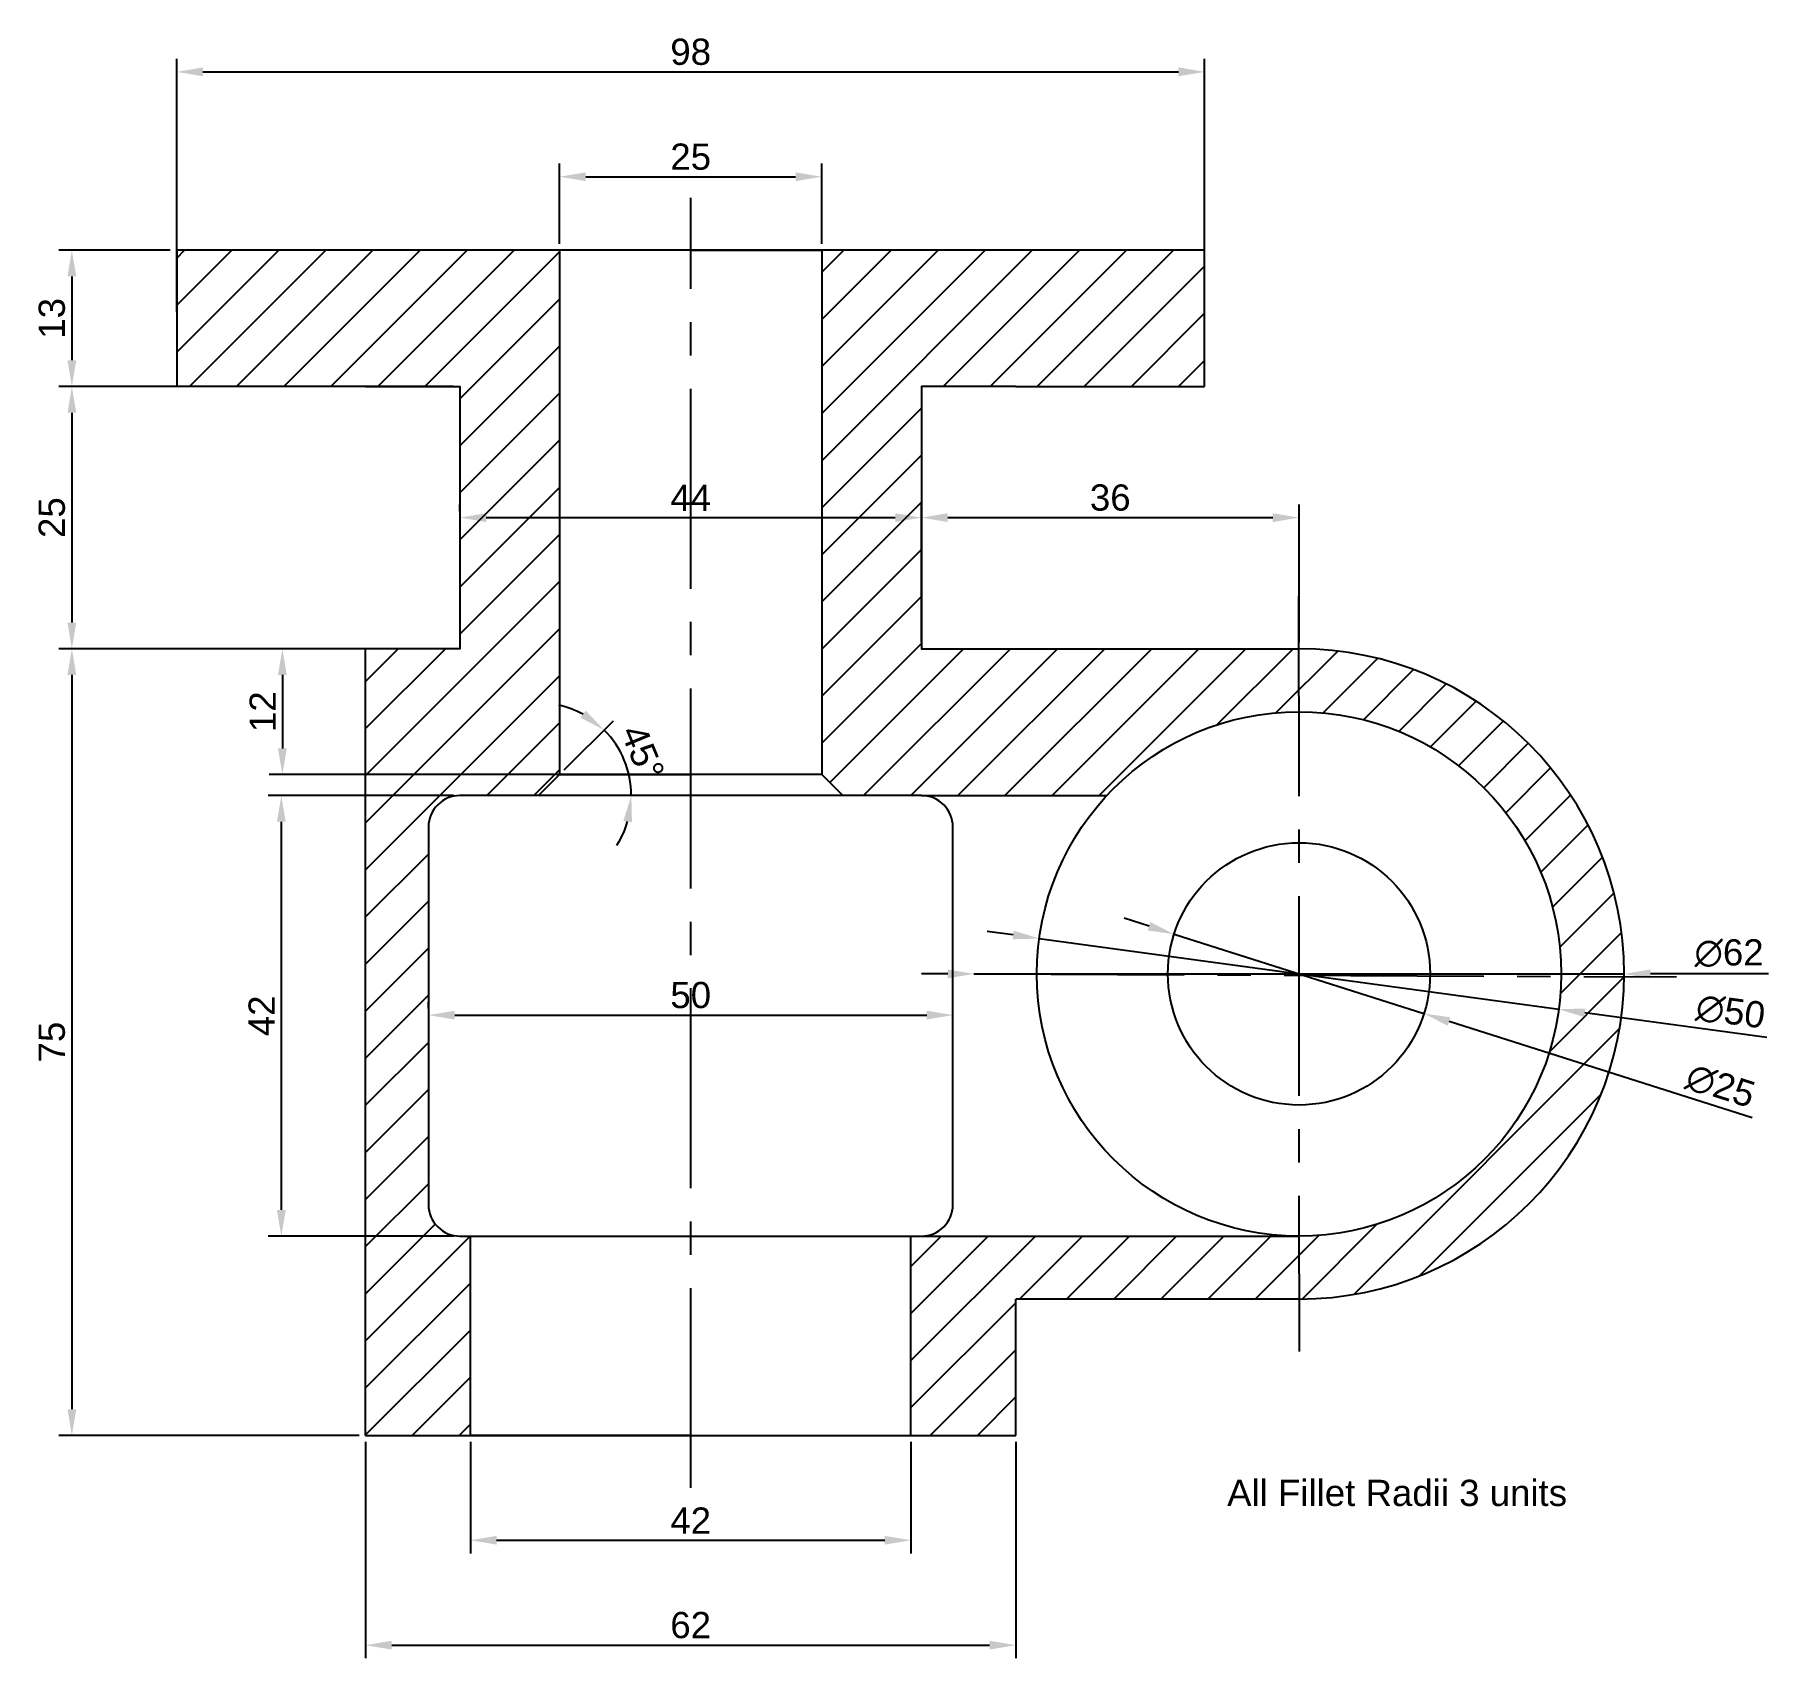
# Model space of a CAD drawing. Header units: millimetres. Extents: x -14 to 152, y -21 to 134.
import ezdxf

# ---------------------------------------------------------------- set-up
doc = ezdxf.new("R2010")
doc.units = ezdxf.units.MM
doc.linetypes.add('CENTER2', pattern=[28.575, 19.05, -3.175, 3.175, -3.175])
doc.layers.add('Center Line', color=7, linetype='CENTER2', true_color=0xff0505)
doc.layers.add('Dimension', color=7, linetype='Continuous', true_color=0x0f27ff)
doc.layers.add('Hatch', color=7, linetype='Continuous', lineweight=25, true_color=0x19a706)
doc.layers.add('Outline', color=7, linetype='Continuous', lineweight=25, true_color=0xc2ced6)
doc.styles.get("Standard").update_dxf_attribs({"font": 'arial.ttf'})
doc.dimstyles.new('ISO-25', dxfattribs={"dimtxt": 2.5, "dimasz": 2.5, "dimexe": 1.25, "dimexo": 0.625, "dimtad": 1, "dimtxsty": 'Standard', "dimcen": 2.5, "dimadec": 0, "dimazin": 0, "dimtfac": 1, "dimtmove": 0, "dimatfit": 3, "dimfxl": 1, "dimarcsym": 0})

# ---------------------------------------------------------------- blocks, each defined once
blk = doc.blocks.new('*D2')
at = {"layer": 'Defpoints', "color": 0, "transparency": 16777216}
for p in [(0, 113), (-10, 100), (0, 100)]:
    blk.add_point(p, dxfattribs=at)
at = {"layer": 'Dimension', "color": 0, "lineweight": -2, "transparency": 16777216}
for p, q in [((-0.63, 113), (-11.25, 113)), ((-10, 110.5), (-10, 102.5)), ((-0.63, 100), (-11.25, 100))]:
    blk.add_line(p, q, dxfattribs=at)
at = {"layer": 'Dimension', "color": 0, "transparency": 16777216}
for points in [[(-10.42, 110.5), (-9.58, 110.5), (-10, 113)], [(-10.42, 102.5), (-9.58, 102.5), (-10, 100)]]:
    blk.add_solid(points, dxfattribs=at)
at = {"layer": 'Dimension', "color": 0, "transparency": 16777216, "insert": (-11.9, 106.5), "char_height": 2.5, "attachment_point": 5, "rotation": 90}
blk.add_mtext('13', dxfattribs=at)
blk = doc.blocks.new('*D3')
at = {"layer": 'Defpoints', "color": 0, "transparency": 16777216}
for p in [(98, 130), (0, 106.5), (98, 106.5)]:
    blk.add_point(p, dxfattribs=at)
at = {"layer": 'Dimension', "color": 0, "lineweight": -2, "transparency": 16777216}
for p, q in [((0, 107.12), (0, 131.25)), ((98, 107.12), (98, 131.25)), ((2.5, 130), (95.5, 130))]:
    blk.add_line(p, q, dxfattribs=at)
at = {"layer": 'Dimension', "color": 0, "transparency": 16777216}
for points in [[(2.5, 130.42), (2.5, 129.58), (0, 130)], [(95.5, 130.42), (95.5, 129.58), (98, 130)]]:
    blk.add_solid(points, dxfattribs=at)
at = {"layer": 'Dimension', "color": 0, "transparency": 16777216, "insert": (49, 131.9), "char_height": 2.5, "attachment_point": 5}
blk.add_mtext('98', dxfattribs=at)
blk = doc.blocks.new('*D4')
at = {"layer": 'Defpoints', "color": 0, "transparency": 16777216}
for p in [(61.5, 120), (36.5, 113), (61.5, 113)]:
    blk.add_point(p, dxfattribs=at)
at = {"layer": 'Dimension', "color": 0, "lineweight": -2, "transparency": 16777216}
for p, q in [((36.5, 113.62), (36.5, 121.25)), ((61.5, 113.62), (61.5, 121.25)), ((39, 120), (59, 120))]:
    blk.add_line(p, q, dxfattribs=at)
at = {"layer": 'Dimension', "color": 0, "transparency": 16777216}
for points in [[(39, 120.42), (39, 119.58), (36.5, 120)], [(59, 120.42), (59, 119.58), (61.5, 120)]]:
    blk.add_solid(points, dxfattribs=at)
at = {"layer": 'Dimension', "color": 0, "transparency": 16777216, "insert": (49, 121.9), "char_height": 2.5, "attachment_point": 5}
blk.add_mtext('25', dxfattribs=at)
blk = doc.blocks.new('*D5')
at = {"layer": 'Defpoints', "color": 0, "transparency": 16777216}
for p in [(27, 87.5), (71, 87.5), (71, 87.5)]:
    blk.add_point(p, dxfattribs=at)
at = {"layer": 'Dimension', "color": 0, "lineweight": -2, "transparency": 16777216}
for p, q in [((27, 88.12), (27, 88.75)), ((71, 88.12), (71, 88.75)), ((29.5, 87.5), (68.5, 87.5))]:
    blk.add_line(p, q, dxfattribs=at)
at = {"layer": 'Dimension', "color": 0, "transparency": 16777216}
for points in [[(29.5, 87.92), (29.5, 87.08), (27, 87.5)], [(68.5, 87.92), (68.5, 87.08), (71, 87.5)]]:
    blk.add_solid(points, dxfattribs=at)
at = {"layer": 'Dimension', "color": 0, "transparency": 16777216, "insert": (49, 89.38), "char_height": 2.5, "attachment_point": 5}
blk.add_mtext('44', dxfattribs=at)
blk = doc.blocks.new('*D8')
at = {"layer": 'Defpoints', "color": 0, "transparency": 16777216}
for p in [(107, 87.5), (71, 75), (107, 75)]:
    blk.add_point(p, dxfattribs=at)
at = {"layer": 'Dimension', "color": 0, "lineweight": -2, "transparency": 16777216}
for p, q in [((71, 75.62), (71, 88.75)), ((107, 75.62), (107, 88.75)), ((73.5, 87.5), (104.5, 87.5))]:
    blk.add_line(p, q, dxfattribs=at)
at = {"layer": 'Dimension', "color": 0, "transparency": 16777216}
for points in [[(73.5, 87.92), (73.5, 87.08), (71, 87.5)], [(104.5, 87.92), (104.5, 87.08), (107, 87.5)]]:
    blk.add_solid(points, dxfattribs=at)
at = {"layer": 'Dimension', "color": 0, "transparency": 16777216, "insert": (89, 89.4), "char_height": 2.5, "attachment_point": 5}
blk.add_mtext('36', dxfattribs=at)
blk = doc.blocks.new('*D9')
at = {"layer": 'Defpoints', "color": 0, "transparency": 16777216}
for p in [(36.5, 63), (43.04, 63.29), (27, 61), (34.5, 61), (49, 61)]:
    blk.add_point(p, dxfattribs=at)
at = {"layer": 'Dimension', "color": 0, "lineweight": -2, "transparency": 16777216}
blk.add_line((36.94, 63.44), (41.64, 68.14), dxfattribs=at)
for start, end in [(61.2494, 77.4988), (0, 45), (327.5012, 343.7506)]:
    blk.add_arc((34.5, 61), 8.84, start, end, dxfattribs=at)
at = {"layer": 'Dimension', "color": 0, "transparency": 16777216}
for points in [[(39, 69.09), (38.5, 68.42), (40.75, 67.25)], [(42.58, 58.58), (43.4, 58.47), (43.34, 61)]]:
    blk.add_solid(points, dxfattribs=at)
at = {"layer": 'Dimension', "color": 0, "transparency": 16777216, "insert": (44.42, 65.11), "char_height": 2.5, "attachment_point": 5, "rotation": 292.5}
blk.add_mtext('45°', dxfattribs=at)
blk = doc.blocks.new('*D10')
at = {"layer": 'Defpoints', "color": 0, "transparency": 16777216}
for p in [(22.5, 75), (10.07, 63), (55.25, 63)]:
    blk.add_point(p, dxfattribs=at)
at = {"layer": 'Dimension', "color": 0, "lineweight": -2, "transparency": 16777216}
for p, q in [((21.88, 75), (8.82, 75)), ((10.07, 72.5), (10.07, 65.5)), ((54.63, 63), (8.82, 63))]:
    blk.add_line(p, q, dxfattribs=at)
at = {"layer": 'Dimension', "color": 0, "transparency": 16777216}
for points in [[(9.65, 72.5), (10.49, 72.5), (10.07, 75)], [(9.65, 65.5), (10.49, 65.5), (10.07, 63)]]:
    blk.add_solid(points, dxfattribs=at)
at = {"layer": 'Dimension', "color": 0, "transparency": 16777216, "insert": (8.19, 69), "char_height": 2.5, "attachment_point": 5, "rotation": 90}
blk.add_mtext('12', dxfattribs=at)
blk = doc.blocks.new('*D11')
at = {"layer": 'Defpoints', "color": 0, "transparency": 16777216}
for p in [(27, 61), (9.97, 19), (27, 19)]:
    blk.add_point(p, dxfattribs=at)
at = {"layer": 'Dimension', "color": 0, "lineweight": -2, "transparency": 16777216}
for p, q in [((26.38, 61), (8.72, 61)), ((9.97, 58.5), (9.97, 21.5)), ((26.38, 19), (8.72, 19))]:
    blk.add_line(p, q, dxfattribs=at)
at = {"layer": 'Dimension', "color": 0, "transparency": 16777216}
for points in [[(9.55, 58.5), (10.39, 58.5), (9.97, 61)], [(9.55, 21.5), (10.39, 21.5), (9.97, 19)]]:
    blk.add_solid(points, dxfattribs=at)
at = {"layer": 'Dimension', "color": 0, "transparency": 16777216, "insert": (8.09, 40), "char_height": 2.5, "attachment_point": 5, "rotation": 90}
blk.add_mtext('42', dxfattribs=at)
blk = doc.blocks.new('*D12')
at = {"layer": 'Defpoints', "color": 0, "transparency": 16777216}
for p in [(24, 40.07), (74, 40.07), (74, 40.07)]:
    blk.add_point(p, dxfattribs=at)
at = {"layer": 'Dimension', "color": 0, "lineweight": -2, "transparency": 16777216}
for p, q in [((24, 40.7), (24, 41.32)), ((26.5, 40.07), (71.5, 40.07)), ((74, 40.7), (74, 41.32))]:
    blk.add_line(p, q, dxfattribs=at)
at = {"layer": 'Dimension', "color": 0, "transparency": 16777216}
for points in [[(26.5, 40.49), (26.5, 39.65), (24, 40.07)], [(71.5, 40.49), (71.5, 39.65), (74, 40.07)]]:
    blk.add_solid(points, dxfattribs=at)
at = {"layer": 'Dimension', "color": 0, "transparency": 16777216, "insert": (49, 41.97), "char_height": 2.5, "attachment_point": 5}
blk.add_mtext('50', dxfattribs=at)
blk = doc.blocks.new('*D13')
at = {"layer": 'Defpoints', "color": 0, "transparency": 16777216}
for p in [(28, 0), (70, 0), (70, -10)]:
    blk.add_point(p, dxfattribs=at)
at = {"layer": 'Dimension', "color": 0, "lineweight": -2, "transparency": 16777216}
for p, q in [((28, -0.62), (28, -11.25)), ((70, -0.62), (70, -11.25)), ((30.5, -10), (67.5, -10))]:
    blk.add_line(p, q, dxfattribs=at)
at = {"layer": 'Dimension', "color": 0, "transparency": 16777216}
for points in [[(30.5, -9.58), (30.5, -10.41), (28, -10)], [(67.5, -9.58), (67.5, -10.41), (70, -10)]]:
    blk.add_solid(points, dxfattribs=at)
at = {"layer": 'Dimension', "color": 0, "transparency": 16777216, "insert": (49, -8.12), "char_height": 2.5, "attachment_point": 5}
blk.add_mtext('42', dxfattribs=at)
blk = doc.blocks.new('*D14')
at = {"layer": 'Defpoints', "color": 0, "transparency": 16777216}
for p in [(18, 0), (80, 0), (80, -20)]:
    blk.add_point(p, dxfattribs=at)
at = {"layer": 'Dimension', "color": 0, "lineweight": -2, "transparency": 16777216}
for p, q in [((18, -0.62), (18, -21.25)), ((80, -0.62), (80, -21.25)), ((20.5, -20), (77.5, -20))]:
    blk.add_line(p, q, dxfattribs=at)
at = {"layer": 'Dimension', "color": 0, "transparency": 16777216}
for points in [[(20.5, -19.58), (20.5, -20.42), (18, -20)], [(77.5, -19.58), (77.5, -20.42), (80, -20)]]:
    blk.add_solid(points, dxfattribs=at)
at = {"layer": 'Dimension', "color": 0, "transparency": 16777216, "insert": (49, -18.1), "char_height": 2.5, "attachment_point": 5}
blk.add_mtext('62', dxfattribs=at)
blk = doc.blocks.new('*D15')
at = {"layer": 'Defpoints', "color": 0, "transparency": 16777216}
for p in [(27, 100), (-10, 75), (27, 75)]:
    blk.add_point(p, dxfattribs=at)
at = {"layer": 'Dimension', "color": 0, "lineweight": -2, "transparency": 16777216}
for p, q in [((26.38, 100), (-11.25, 100)), ((-10, 97.5), (-10, 77.5)), ((26.38, 75), (-11.25, 75))]:
    blk.add_line(p, q, dxfattribs=at)
at = {"layer": 'Dimension', "color": 0, "transparency": 16777216}
for points in [[(-10.42, 97.5), (-9.58, 97.5), (-10, 100)], [(-10.42, 77.5), (-9.58, 77.5), (-10, 75)]]:
    blk.add_solid(points, dxfattribs=at)
at = {"layer": 'Dimension', "color": 0, "transparency": 16777216, "insert": (-11.9, 87.5), "char_height": 2.5, "attachment_point": 5, "rotation": 90}
blk.add_mtext('25', dxfattribs=at)
blk = doc.blocks.new('*D16')
at = {"layer": 'Defpoints', "color": 0, "transparency": 16777216}
for p in [(18, 75), (18, 0), (-10, 0)]:
    blk.add_point(p, dxfattribs=at)
at = {"layer": 'Dimension', "color": 0, "lineweight": -2, "transparency": 16777216}
for p, q in [((17.38, 75), (-11.25, 75)), ((-10, 72.5), (-10, 2.5)), ((17.38, 0), (-11.25, 0))]:
    blk.add_line(p, q, dxfattribs=at)
at = {"layer": 'Dimension', "color": 0, "transparency": 16777216}
for points in [[(-10.42, 72.5), (-9.58, 72.5), (-10, 75)], [(-10.42, 2.5), (-9.58, 2.5), (-10, 0)]]:
    blk.add_solid(points, dxfattribs=at)
at = {"layer": 'Dimension', "color": 0, "transparency": 16777216, "insert": (-11.9, 37.5), "char_height": 2.5, "attachment_point": 5, "rotation": 90}
blk.add_mtext('75', dxfattribs=at)
blk = doc.blocks.new('*D17')
at = {"layer": 'Defpoints', "color": 0, "transparency": 16777216}
for p in [(76, 44), (138, 44)]:
    blk.add_point(p, dxfattribs=at)
at = {"layer": 'Dimension', "color": 0, "lineweight": -2, "transparency": 16777216}
for p, q in [((73.5, 44), (71, 44)), ((76, 44), (138, 44)), ((151.76, 44), (140.5, 44))]:
    blk.add_line(p, q, dxfattribs=at)
at = {"layer": 'Dimension', "color": 0, "transparency": 16777216}
for points in [[(73.5, 44.42), (73.5, 43.58), (76, 44)], [(140.5, 44.42), (140.5, 43.58), (138, 44)]]:
    blk.add_solid(points, dxfattribs=at)
at = {"layer": 'Dimension', "color": 0, "transparency": 16777216, "insert": (148, 45.97), "char_height": 2.5, "attachment_point": 5}
blk.add_mtext('∅62', dxfattribs=at)
blk = doc.blocks.new('*D18')
at = {"layer": 'Defpoints', "color": 0, "transparency": 16777216}
for p in [(82.23, 47.37), (131.77, 40.63)]:
    blk.add_point(p, dxfattribs=at)
at = {"layer": 'Dimension', "color": 0, "lineweight": -2, "transparency": 16777216}
for p, q in [((79.75, 47.71), (77.27, 48.05)), ((82.23, 47.37), (131.77, 40.63)), ((151.61, 37.93), (134.25, 40.29))]:
    blk.add_line(p, q, dxfattribs=at)
at = {"layer": 'Dimension', "color": 0, "transparency": 16777216}
for points in [[(79.81, 48.12), (79.7, 47.3), (82.23, 47.37)], [(134.3, 40.7), (134.19, 39.88), (131.77, 40.63)]]:
    blk.add_solid(points, dxfattribs=at)
at = {"layer": 'Dimension', "color": 0, "transparency": 16777216, "insert": (148.14, 40.39), "char_height": 2.5, "attachment_point": 5, "rotation": 352.2475}
blk.add_mtext('∅50', dxfattribs=at)
blk = doc.blocks.new('*D19')
at = {"layer": 'Defpoints', "color": 0, "transparency": 16777216}
for p in [(95.09, 47.78), (118.91, 40.22)]:
    blk.add_point(p, dxfattribs=at)
at = {"layer": 'Dimension', "color": 0, "lineweight": -2, "transparency": 16777216}
for p, q in [((92.7, 48.54), (90.32, 49.3)), ((95.09, 47.78), (118.91, 40.22)), ((150.19, 30.29), (121.3, 39.46))]:
    blk.add_line(p, q, dxfattribs=at)
at = {"layer": 'Dimension', "color": 0, "transparency": 16777216}
for points in [[(92.83, 48.94), (92.58, 48.14), (95.09, 47.78)], [(121.42, 39.86), (121.17, 39.06), (118.91, 40.22)]]:
    blk.add_solid(points, dxfattribs=at)
at = {"layer": 'Dimension', "color": 0, "transparency": 16777216, "insert": (147.18, 33.31), "char_height": 2.5, "attachment_point": 5, "rotation": 342.3874}
blk.add_mtext('∅25', dxfattribs=at)

msp = doc.modelspace()

# ---------------------------------------------------------------- hatches: boundary and pattern name
at = {"layer": 'Hatch'}
h = msp.add_hatch(dxfattribs=at)
h.set_pattern_fill('ANSI31', color=256)
h.paths.add_polyline_path([(36.5, 113), (0, 113), (0, 100), (18, 100), (27, 100), (27, 75), (18, 75), (18, 0), (28, 0), (28, 19), (27, 19, -0.4142136), (24, 22), (24, 58, -0.4142136), (27, 61), (34.5, 61), (36.5, 63)])
h.paths.add_polyline_path([(98, 113), (61.5, 113), (61.5, 63), (63.5, 61), (71, 61), (88.67, 61, -0.6818747), (132, 44, -0.4142136), (107, 19), (71, 19), (70, 19), (70, 0), (80, 0), (80, 13), (107, 13, 1), (107, 75), (71, 75), (71, 100), (80, 100), (98, 100)])

# ---------------------------------------------------------------- linework, layer by layer
at = {"layer": 'Center Line'}
for p, q in [((49, -5), (49, 118)), ((49, 113), (49, 113)), ((0, 106.5), (0, 106.5)), ((0, 106.5), (0, 106.5)), ((106.962, 80), (107, 8)), ((77, 44), (142.999, 43.712)), ((82, 44), (82, 44))]:
    msp.add_line(p, q, dxfattribs=at)
at = {"layer": 'Outline'}
for p, q in [((71, 75), (107, 75)), ((36.5, 63), (34.5, 61)), ((61.5, 63), (63.5, 61)), ((71, 61), (88.67, 61)), ((71, 19), (107, 19)), ((107, 13), (80, 13))]:
    msp.add_line(p, q, dxfattribs=at)
for points in [[(98, 100), (98, 113), (0, 113), (0, 100)], [(49, 113), (36.5, 113), (36.5, 63), (49, 63)], [(49, 113), (61.5, 113), (61.5, 63), (49, 63)], [(18, 100), (0, 100)], [(18, 100), (27, 100), (27, 75), (18, 75)], [(80, 100), (71, 100), (71, 75), (80, 75)], [(80, 100), (98, 100)], [(18, 0), (18, 75)], [(49, 0), (28, 0), (28, 19)], [(49, 0), (70, 0), (70, 19)], [(80, 0), (80, 13)], [(18, 0), (80, 0)]]:
    msp.add_lwpolyline(points, dxfattribs=at)
msp.add_lwpolyline([(71, 19, 0.4142136), (74, 22), (74, 58, 0.4142136), (71, 61), (49, 61), (27, 61, 0.4142136), (24, 58), (24, 22, 0.4142136), (27, 19), (71, 19)], format="xyb", dxfattribs=at)
for radius in [25, 12.5]:
    msp.add_circle((107, 44), radius, dxfattribs=at)
msp.add_arc((107, 44), 31, 270, 90, dxfattribs=at)

# ---------------------------------------------------------------- texts
at = {"layer": 'Dimension', "insert": (100.144, -4.23), "char_height": 2.5, "attachment_point": 1}
msp.add_mtext_dynamic_manual_height_columns('All Fillet Radii 3 units', width=40, gutter_width=12.5, heights=[0], dxfattribs=at)

# ---------------------------------------------------------------- dimensions: what is measured, and where the dimension line sits
at = {"layer": 'Dimension'}
for base, p1, p2, picture, middle in [((98, 130), (0, 106.5), (98, 106.5), '*D3', (49, 131.901)), ((61.5, 120), (36.5, 113), (61.5, 113), '*D4', (49, 121.901)), ((71, 87.5), (27, 87.5), (71, 87.5), '*D5', (49, 89.375)), ((107, 87.5), (71, 75), (107, 75), '*D8', (89, 89.402)), ((74, 40.072), (24, 40.072), (74, 40.072), '*D12', (49, 41.973)), ((80, -20), (18, 0), (80, 0), '*D14', (49, -18.099)), ((70, -9.998), (28, 0), (70, 0), '*D13', (49, -8.117))]:
    dim = msp.add_linear_dim(base=base, p1=p1, p2=p2, dimstyle='ISO-25', dxfattribs=at)
    dim.commit()
    dim.dimension.update_dxf_attribs({"geometry": picture, "text_midpoint": middle})
for base, p1, p2, picture, middle in [((-10, 100), (0, 113), (0, 100), '*D2', (-11.902, 106.5)), ((-10, 75), (27, 100), (27, 75), '*D15', (-11.901, 87.5)), ((-10, 0), (18, 75), (18, 0), '*D16', (-11.896, 37.5)), ((10.071, 63), (22.5, 75), (55.25, 63), '*D10', (8.191, 69)), ((9.969, 19), (27, 61), (27, 19), '*D11', (8.089, 40))]:
    dim = msp.add_linear_dim(base=base, p1=p1, p2=p2, angle=90, dimstyle='ISO-25', dxfattribs=at)
    dim.commit()
    dim.dimension.update_dxf_attribs({"geometry": picture, "text_midpoint": middle})
dim = msp.add_angular_dim_2l(base=(43.043, 63.289), line1=((49, 61), (27, 61)), line2=((36.5, 63), (34.5, 61)), dimstyle='ISO-25', dxfattribs=at)
dim.commit()
dim.dimension.update_dxf_attribs({"geometry": '*D9', "text_midpoint": (44.423, 65.11)})
for p1, p2, picture, middle in [((82.229, 47.372), (131.771, 40.628), '*D18', (147.877, 38.435)), ((95.086, 47.782), (118.914, 40.218), '*D19', (146.58, 31.435)), ((76, 44), (138, 44), '*D17', (148, 44))]:
    dim = msp.add_diameter_dim_2p(p1=p1, p2=p2, dimstyle='ISO-25', dxfattribs=at)
    dim.commit()
    dim.dimension.update_dxf_attribs({"geometry": picture, "text_midpoint": middle, "dimtype": 163})

doc.saveas('drawing.dxf')
